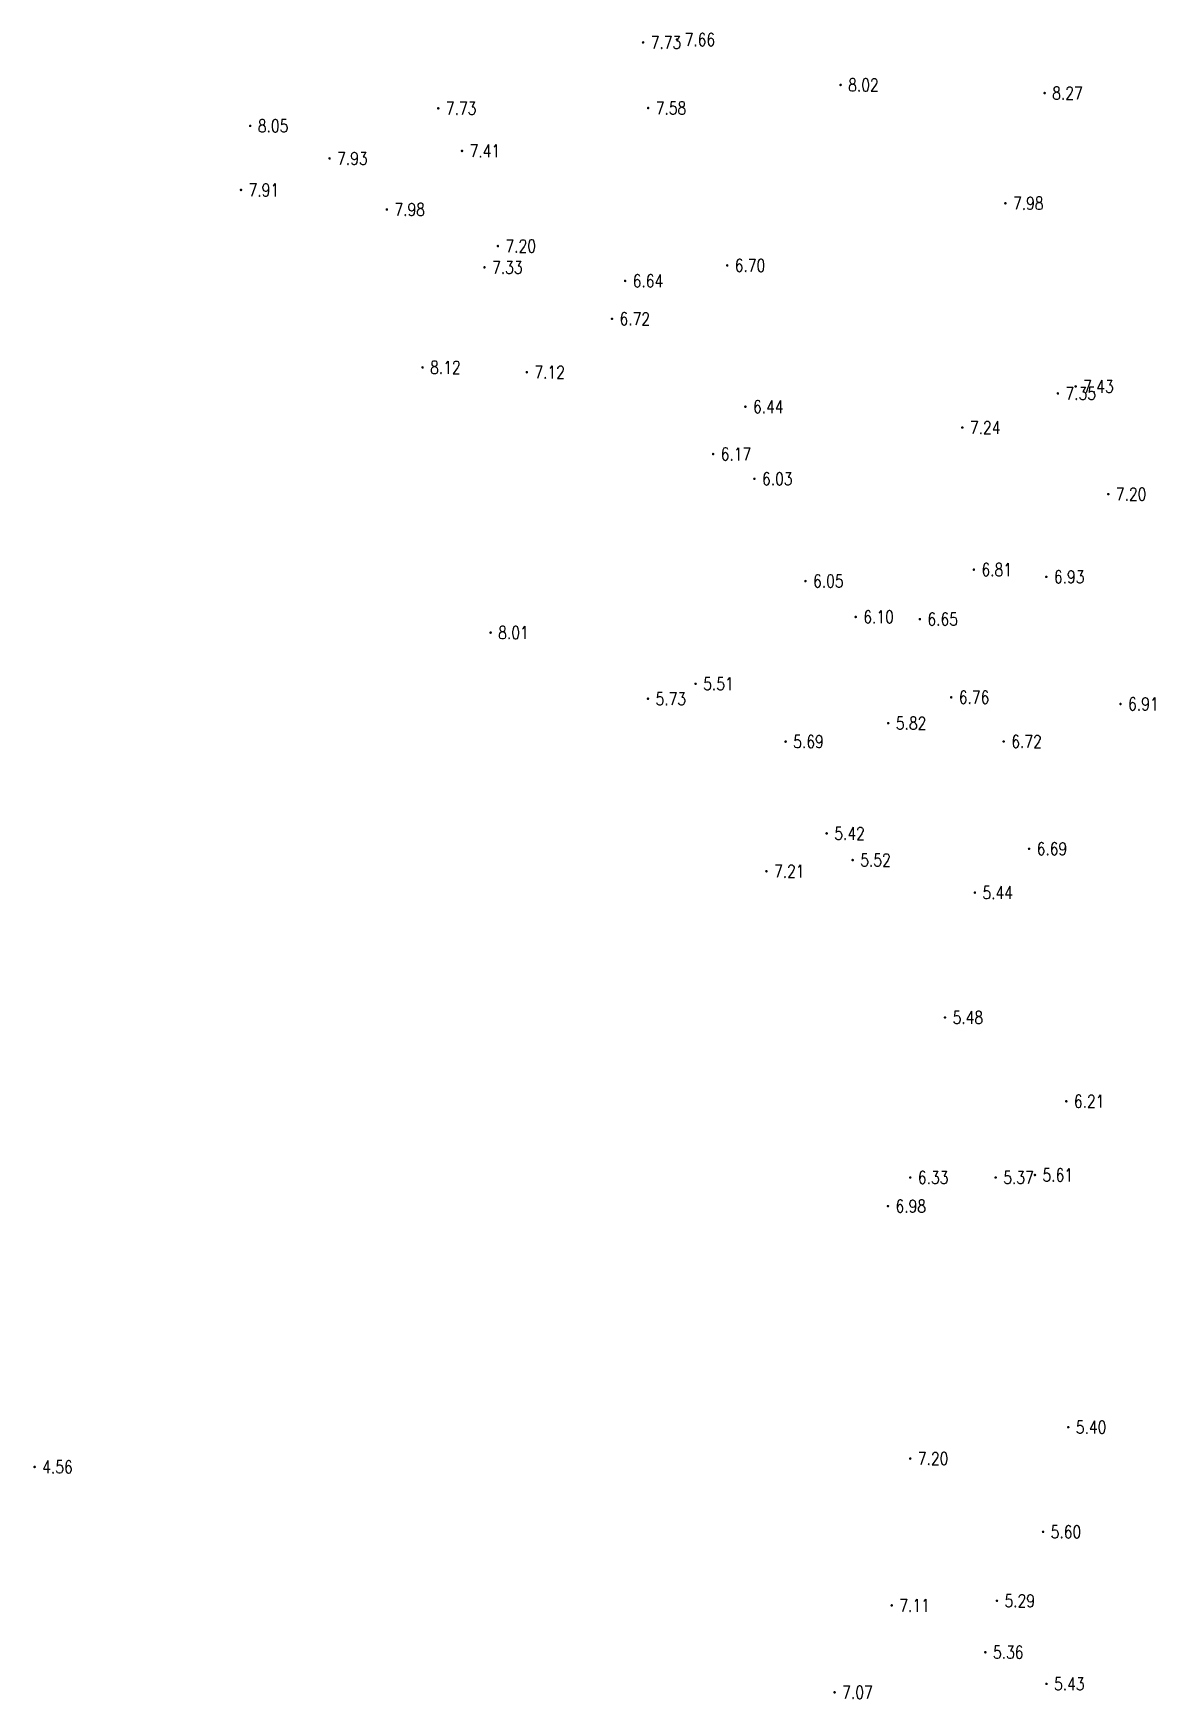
# Model space of a CAD drawing. Extents: x 476861 to 479475, y 2367369 to 2370541.
# Drawn here: x 477956.5 to 478044.8, y 2368228.2 to 2368359.3 of the extents above; entities that cross this region are included whole.
import ezdxf
from ezdxf.enums import TextEntityAlignment as Align

# ---------------------------------------------------------------- set-up
doc = ezdxf.new("R2010")
doc.units = 0
doc.header["$LTSCALE"] = 0.5
doc.layers.get('0').update_dxf_attribs({"linetype": 'CONTINUOUS'})
doc.layers.add('GCD', color=1, linetype='CONTINUOUS')
doc.styles.add('HZ', font='rs.shx', dxfattribs={"width": 0.8, "bigfont": 'hztxt.shx'})

# ---------------------------------------------------------------- blocks, each defined once
blk = doc.blocks.new('GC200')
at = {"linetype": 'Continuous', "const_width": 0.2, "flags": 128}
blk.add_lwpolyline([(-0.1, 0, 1), (0.1, 0, 1)], format="xyb", close=True, dxfattribs=at)

msp = doc.modelspace()

# ---------------------------------------------------------------- block references
at = {"layer": 'GCD', "linetype": 'Continuous'}
ref = msp.add_blockref('GC200', (478004.473, 2368358.612, 7.727), dxfattribs=dict(at, xscale=0.5, yscale=0.5, zscale=0.5))
ref.add_attrib('height', '7.73', dxfattribs={"linetype": 'Continuous', "height": 1, "style": 'HZ', "width": 0.8}).set_placement((478005.073, 2368358.612, 7.727), align=Align.MIDDLE_LEFT)
ref = msp.add_blockref('GC200', (478007.143, 2368358.829, 7.656), dxfattribs=dict(at, xscale=0.5, yscale=0.5, zscale=0.5))
ref.add_attrib('height', '7.66', dxfattribs={"linetype": 'Continuous', "height": 1, "style": 'HZ', "width": 0.8}).set_placement((478007.743, 2368358.829, 7.656), align=Align.MIDDLE_LEFT)
ref = msp.add_blockref('GC200', (478020.023, 2368355.262, 8.017), dxfattribs=dict(at, xscale=0.5, yscale=0.5, zscale=0.5))
ref.add_attrib('height', '8.02', dxfattribs={"linetype": 'Continuous', "height": 1, "style": 'HZ', "width": 0.8}).set_placement((478020.623, 2368355.262, 8.017), align=Align.MIDDLE_LEFT)
ref = msp.add_blockref('GC200', (478036.088, 2368354.621, 8.269), dxfattribs=dict(at, xscale=0.5, yscale=0.5, zscale=0.5))
ref.add_attrib('height', '8.27', dxfattribs={"linetype": 'Continuous', "height": 1, "style": 'HZ', "width": 0.8}).set_placement((478036.688, 2368354.621, 8.269), align=Align.MIDDLE_LEFT)
ref = msp.add_blockref('GC200', (477988.349, 2368353.419, 7.732), dxfattribs=dict(at, xscale=0.5, yscale=0.5, zscale=0.5))
ref.add_attrib('height', '7.73', dxfattribs={"linetype": 'Continuous', "height": 1, "style": 'HZ', "width": 0.8}).set_placement((477988.949, 2368353.419, 7.732), align=Align.MIDDLE_LEFT)
ref = msp.add_blockref('GC200', (478004.872, 2368353.442, 7.579), dxfattribs=dict(at, xscale=0.5, yscale=0.5, zscale=0.5))
ref.add_attrib('height', '7.58', dxfattribs={"linetype": 'Continuous', "height": 1, "style": 'HZ', "width": 0.8}).set_placement((478005.472, 2368353.442, 7.579), align=Align.MIDDLE_LEFT)
ref = msp.add_blockref('GC200', (477973.542, 2368352.037, 8.053), dxfattribs=dict(at, xscale=0.5, yscale=0.5, zscale=0.5))
ref.add_attrib('height', '8.05', dxfattribs={"linetype": 'Continuous', "height": 1, "style": 'HZ', "width": 0.8}).set_placement((477974.142, 2368352.037, 8.053), align=Align.MIDDLE_LEFT)
ref = msp.add_blockref('GC200', (477979.786, 2368349.475, 7.932), dxfattribs=dict(at, xscale=0.5, yscale=0.5, zscale=0.5))
ref.add_attrib('height', '7.93', dxfattribs={"linetype": 'Continuous', "height": 1, "style": 'HZ', "width": 0.8}).set_placement((477980.386, 2368349.475, 7.932), align=Align.MIDDLE_LEFT)
ref = msp.add_blockref('GC200', (477990.216, 2368350.065, 7.411), dxfattribs=dict(at, xscale=0.5, yscale=0.5, zscale=0.5))
ref.add_attrib('height', '7.41', dxfattribs={"linetype": 'Continuous', "height": 1, "style": 'HZ', "width": 0.8}).set_placement((477990.816, 2368350.065, 7.411), align=Align.MIDDLE_LEFT)
ref = msp.add_blockref('GC200', (477972.815, 2368346.988, 7.908), dxfattribs=dict(at, xscale=0.5, yscale=0.5, zscale=0.5))
ref.add_attrib('height', '7.91', dxfattribs={"linetype": 'Continuous', "height": 1, "style": 'HZ', "width": 0.8}).set_placement((477973.415, 2368346.988, 7.908), align=Align.MIDDLE_LEFT)
ref = msp.add_blockref('GC200', (477984.299, 2368345.451, 7.982), dxfattribs=dict(at, xscale=0.5, yscale=0.5, zscale=0.5))
ref.add_attrib('height', '7.98', dxfattribs={"linetype": 'Continuous', "height": 1, "style": 'HZ', "width": 0.8}).set_placement((477984.899, 2368345.451, 7.982), align=Align.MIDDLE_LEFT)
ref = msp.add_blockref('GC200', (478033, 2368345.941, 7.981), dxfattribs=dict(at, xscale=0.5, yscale=0.5, zscale=0.5))
ref.add_attrib('height', '7.98', dxfattribs={"linetype": 'Continuous', "height": 1, "style": 'HZ', "width": 0.8}).set_placement((478033.6, 2368345.941, 7.981), align=Align.MIDDLE_LEFT)
ref = msp.add_blockref('GC200', (477993.042, 2368342.571, 7.195), dxfattribs=dict(at, xscale=0.5, yscale=0.5, zscale=0.5))
ref.add_attrib('height', '7.20', dxfattribs={"linetype": 'Continuous', "height": 1, "style": 'HZ', "width": 0.8}).set_placement((477993.642, 2368342.571, 7.195), align=Align.MIDDLE_LEFT)
ref = msp.add_blockref('GC200', (477991.982, 2368340.894, 7.334), dxfattribs=dict(at, xscale=0.5, yscale=0.5, zscale=0.5))
ref.add_attrib('height', '7.33', dxfattribs={"linetype": 'Continuous', "height": 1, "style": 'HZ', "width": 0.8}).set_placement((477992.582, 2368340.894, 7.334), align=Align.MIDDLE_LEFT)
ref = msp.add_blockref('GC200', (478003.059, 2368339.827, 6.635), dxfattribs=dict(at, xscale=0.5, yscale=0.5, zscale=0.5))
ref.add_attrib('height', '6.64', dxfattribs={"linetype": 'Continuous', "height": 1, "style": 'HZ', "width": 0.8}).set_placement((478003.659, 2368339.827, 6.635), align=Align.MIDDLE_LEFT)
ref = msp.add_blockref('GC200', (478011.095, 2368341.047, 6.7), dxfattribs=dict(at, xscale=0.5, yscale=0.5, zscale=0.5))
ref.add_attrib('height', '6.70', dxfattribs={"linetype": 'Continuous', "height": 1, "style": 'HZ', "width": 0.8}).set_placement((478011.695, 2368341.047, 6.7), align=Align.MIDDLE_LEFT)
ref = msp.add_blockref('GC200', (478002.022, 2368336.84, 6.715), dxfattribs=dict(at, xscale=0.5, yscale=0.5, zscale=0.5))
ref.add_attrib('height', '6.72', dxfattribs={"linetype": 'Continuous', "height": 1, "style": 'HZ', "width": 0.8}).set_placement((478002.622, 2368336.84, 6.715), align=Align.MIDDLE_LEFT)
ref = msp.add_blockref('GC200', (477987.108, 2368333.014, 8.12), dxfattribs=dict(at, xscale=0.5, yscale=0.5, zscale=0.5))
ref.add_attrib('height', '8.12', dxfattribs={"linetype": 'Continuous', "height": 1, "style": 'HZ', "width": 0.8}).set_placement((477987.708, 2368333.014, 8.12), align=Align.MIDDLE_LEFT)
ref = msp.add_blockref('GC200', (477995.318, 2368332.633, 7.12), dxfattribs=dict(at, xscale=0.5, yscale=0.5, zscale=0.5))
ref.add_attrib('height', '7.12', dxfattribs={"linetype": 'Continuous', "height": 1, "style": 'HZ', "width": 0.8}).set_placement((477995.918, 2368332.633, 7.12), align=Align.MIDDLE_LEFT)
ref = msp.add_blockref('GC200', (478037.132, 2368330.965, 7.345), dxfattribs=dict(at, xscale=0.5, yscale=0.5, zscale=0.5))
ref.add_attrib('height', '7.35', dxfattribs={"linetype": 'Continuous', "height": 1, "style": 'HZ', "width": 0.8}).set_placement((478037.732, 2368330.965, 7.345), align=Align.MIDDLE_LEFT)
ref = msp.add_blockref('GC200', (478038.529, 2368331.516, 7.432), dxfattribs=dict(at, xscale=0.5, yscale=0.5, zscale=0.5))
ref.add_attrib('height', '7.43', dxfattribs={"linetype": 'Continuous', "height": 1, "style": 'HZ', "width": 0.8}).set_placement((478039.129, 2368331.516, 7.432), align=Align.MIDDLE_LEFT)
ref = msp.add_blockref('GC200', (478012.526, 2368329.916, 6.436), dxfattribs=dict(at, xscale=0.5, yscale=0.5, zscale=0.5))
ref.add_attrib('height', '6.44', dxfattribs={"linetype": 'Continuous', "height": 1, "style": 'HZ', "width": 0.8}).set_placement((478013.126, 2368329.916, 6.436), align=Align.MIDDLE_LEFT)
ref = msp.add_blockref('GC200', (478029.607, 2368328.275, 7.243), dxfattribs=dict(at, xscale=0.5, yscale=0.5, zscale=0.5))
ref.add_attrib('height', '7.24', dxfattribs={"linetype": 'Continuous', "height": 1, "style": 'HZ', "width": 0.8}).set_placement((478030.207, 2368328.275, 7.243), align=Align.MIDDLE_LEFT)
ref = msp.add_blockref('GC200', (478009.988, 2368326.189, 6.166), dxfattribs=dict(at, xscale=0.5, yscale=0.5, zscale=0.5))
ref.add_attrib('height', '6.17', dxfattribs={"linetype": 'Continuous', "height": 1, "style": 'HZ', "width": 0.8}).set_placement((478010.588, 2368326.189, 6.166), align=Align.MIDDLE_LEFT)
ref = msp.add_blockref('GC200', (478013.237, 2368324.239, 6.026), dxfattribs=dict(at, xscale=0.5, yscale=0.5, zscale=0.5))
ref.add_attrib('height', '6.03', dxfattribs={"linetype": 'Continuous', "height": 1, "style": 'HZ', "width": 0.8}).set_placement((478013.837, 2368324.239, 6.026), align=Align.MIDDLE_LEFT)
ref = msp.add_blockref('GC200', (478041.1, 2368323.033, 7.2), dxfattribs=dict(at, xscale=0.5, yscale=0.5, zscale=0.5))
ref.add_attrib('height', '7.20', dxfattribs={"linetype": 'Continuous', "height": 1, "style": 'HZ', "width": 0.8}).set_placement((478041.7, 2368323.033, 7.2), align=Align.MIDDLE_LEFT)
ref = msp.add_blockref('GC200', (478030.518, 2368317.084, 6.805), dxfattribs=dict(at, xscale=0.5, yscale=0.5, zscale=0.5))
ref.add_attrib('height', '6.81', dxfattribs={"linetype": 'Continuous', "height": 1, "style": 'HZ', "width": 0.8}).set_placement((478031.118, 2368317.084, 6.805), align=Align.MIDDLE_LEFT)
ref = msp.add_blockref('GC200', (478036.22, 2368316.514, 6.931), dxfattribs=dict(at, xscale=0.5, yscale=0.5, zscale=0.5))
ref.add_attrib('height', '6.93', dxfattribs={"linetype": 'Continuous', "height": 1, "style": 'HZ', "width": 0.8}).set_placement((478036.82, 2368316.514, 6.931), align=Align.MIDDLE_LEFT)
ref = msp.add_blockref('GC200', (478017.257, 2368316.185, 6.047), dxfattribs=dict(at, xscale=0.5, yscale=0.5, zscale=0.5))
ref.add_attrib('height', '6.05', dxfattribs={"linetype": 'Continuous', "height": 1, "style": 'HZ', "width": 0.8}).set_placement((478017.857, 2368316.185, 6.047), align=Align.MIDDLE_LEFT)
ref = msp.add_blockref('GC200', (478021.214, 2368313.361, 6.096), dxfattribs=dict(at, xscale=0.5, yscale=0.5, zscale=0.5))
ref.add_attrib('height', '6.10', dxfattribs={"linetype": 'Continuous', "height": 1, "style": 'HZ', "width": 0.8}).set_placement((478021.814, 2368313.361, 6.096), align=Align.MIDDLE_LEFT)
ref = msp.add_blockref('GC200', (478026.264, 2368313.184, 6.65), dxfattribs=dict(at, xscale=0.5, yscale=0.5, zscale=0.5))
ref.add_attrib('height', '6.65', dxfattribs={"linetype": 'Continuous', "height": 1, "style": 'HZ', "width": 0.8}).set_placement((478026.864, 2368313.184, 6.65), align=Align.MIDDLE_LEFT)
ref = msp.add_blockref('GC200', (477992.468, 2368312.126, 8.01), dxfattribs=dict(at, xscale=0.5, yscale=0.5, zscale=0.5))
ref.add_attrib('height', '8.01', dxfattribs={"linetype": 'Continuous', "height": 1, "style": 'HZ', "width": 0.8}).set_placement((477993.068, 2368312.126, 8.01), align=Align.MIDDLE_LEFT)
ref = msp.add_blockref('GC200', (478008.607, 2368308.094, 5.514), dxfattribs=dict(at, xscale=0.5, yscale=0.5, zscale=0.5))
ref.add_attrib('height', '5.51', dxfattribs={"linetype": 'Continuous', "height": 1, "style": 'HZ', "width": 0.8}).set_placement((478009.207, 2368308.094, 5.514), align=Align.MIDDLE_LEFT)
ref = msp.add_blockref('GC200', (478028.734, 2368307.028, 6.764), dxfattribs=dict(at, xscale=0.5, yscale=0.5, zscale=0.5))
ref.add_attrib('height', '6.76', dxfattribs={"linetype": 'Continuous', "height": 1, "style": 'HZ', "width": 0.8}).set_placement((478029.334, 2368307.028, 6.764), align=Align.MIDDLE_LEFT)
ref = msp.add_blockref('GC200', (478004.857, 2368306.916, 5.731), dxfattribs=dict(at, xscale=0.5, yscale=0.5, zscale=0.5))
ref.add_attrib('height', '5.73', dxfattribs={"linetype": 'Continuous', "height": 1, "style": 'HZ', "width": 0.8}).set_placement((478005.457, 2368306.916, 5.731), align=Align.MIDDLE_LEFT)
ref = msp.add_blockref('GC200', (478042.061, 2368306.503, 6.91), dxfattribs=dict(at, xscale=0.5, yscale=0.5, zscale=0.5))
ref.add_attrib('height', '6.91', dxfattribs={"linetype": 'Continuous', "height": 1, "style": 'HZ', "width": 0.8}).set_placement((478042.661, 2368306.503, 6.91), align=Align.MIDDLE_LEFT)
ref = msp.add_blockref('GC200', (478023.776, 2368304.993, 5.82), dxfattribs=dict(at, xscale=0.5, yscale=0.5, zscale=0.5))
ref.add_attrib('height', '5.82', dxfattribs={"linetype": 'Continuous', "height": 1, "style": 'HZ', "width": 0.8}).set_placement((478024.376, 2368304.993, 5.82), align=Align.MIDDLE_LEFT)
ref = msp.add_blockref('GC200', (478015.694, 2368303.538, 5.69), dxfattribs=dict(at, xscale=0.5, yscale=0.5, zscale=0.5))
ref.add_attrib('height', '5.69', dxfattribs={"linetype": 'Continuous', "height": 1, "style": 'HZ', "width": 0.8}).set_placement((478016.294, 2368303.538, 5.69), align=Align.MIDDLE_LEFT)
ref = msp.add_blockref('GC200', (478032.863, 2368303.548, 6.716), dxfattribs=dict(at, xscale=0.5, yscale=0.5, zscale=0.5))
ref.add_attrib('height', '6.72', dxfattribs={"linetype": 'Continuous', "height": 1, "style": 'HZ', "width": 0.8}).set_placement((478033.463, 2368303.548, 6.716), align=Align.MIDDLE_LEFT)
ref = msp.add_blockref('GC200', (478018.928, 2368296.309, 5.424), dxfattribs=dict(at, xscale=0.5, yscale=0.5, zscale=0.5))
ref.add_attrib('height', '5.42', dxfattribs={"linetype": 'Continuous', "height": 1, "style": 'HZ', "width": 0.8}).set_placement((478019.528, 2368296.309, 5.424), align=Align.MIDDLE_LEFT)
ref = msp.add_blockref('GC200', (478020.973, 2368294.212, 5.522), dxfattribs=dict(at, xscale=0.5, yscale=0.5, zscale=0.5))
ref.add_attrib('height', '5.52', dxfattribs={"linetype": 'Continuous', "height": 1, "style": 'HZ', "width": 0.8}).set_placement((478021.573, 2368294.212, 5.522), align=Align.MIDDLE_LEFT)
ref = msp.add_blockref('GC200', (478034.863, 2368295.099, 6.692), dxfattribs=dict(at, xscale=0.5, yscale=0.5, zscale=0.5))
ref.add_attrib('height', '6.69', dxfattribs={"linetype": 'Continuous', "height": 1, "style": 'HZ', "width": 0.8}).set_placement((478035.463, 2368295.099, 6.692), align=Align.MIDDLE_LEFT)
ref = msp.add_blockref('GC200', (478014.183, 2368293.328, 7.21), dxfattribs=dict(at, xscale=0.5, yscale=0.5, zscale=0.5))
ref.add_attrib('height', '7.21', dxfattribs={"linetype": 'Continuous', "height": 1, "style": 'HZ', "width": 0.8}).set_placement((478014.783, 2368293.328, 7.21), align=Align.MIDDLE_LEFT)
ref = msp.add_blockref('GC200', (478030.597, 2368291.646, 5.44), dxfattribs=dict(at, xscale=0.5, yscale=0.5, zscale=0.5))
ref.add_attrib('height', '5.44', dxfattribs={"linetype": 'Continuous', "height": 1, "style": 'HZ', "width": 0.8}).set_placement((478031.197, 2368291.646, 5.44), align=Align.MIDDLE_LEFT)
ref = msp.add_blockref('GC200', (478028.244, 2368281.812, 5.483), dxfattribs=dict(at, xscale=0.5, yscale=0.5, zscale=0.5))
ref.add_attrib('height', '5.48', dxfattribs={"linetype": 'Continuous', "height": 1, "style": 'HZ', "width": 0.8}).set_placement((478028.844, 2368281.812, 5.483), align=Align.MIDDLE_LEFT)
ref = msp.add_blockref('GC200', (478037.794, 2368275.209, 6.212), dxfattribs=dict(at, xscale=0.5, yscale=0.5, zscale=0.5))
ref.add_attrib('height', '6.21', dxfattribs={"linetype": 'Continuous', "height": 1, "style": 'HZ', "width": 0.8}).set_placement((478038.394, 2368275.209, 6.212), align=Align.MIDDLE_LEFT)
ref = msp.add_blockref('GC200', (478025.509, 2368269.205, 6.332), dxfattribs=dict(at, xscale=0.5, yscale=0.5, zscale=0.5))
ref.add_attrib('height', '6.33', dxfattribs={"linetype": 'Continuous', "height": 1, "style": 'HZ', "width": 0.8}).set_placement((478026.109, 2368269.205, 6.332), align=Align.MIDDLE_LEFT)
ref = msp.add_blockref('GC200', (478032.231, 2368269.203, 5.366), dxfattribs=dict(at, xscale=0.5, yscale=0.5, zscale=0.5))
ref.add_attrib('height', '5.37', dxfattribs={"linetype": 'Continuous', "height": 1, "style": 'HZ', "width": 0.8}).set_placement((478032.831, 2368269.203, 5.366), align=Align.MIDDLE_LEFT)
ref = msp.add_blockref('GC200', (478035.324, 2368269.405, 5.606), dxfattribs=dict(at, xscale=0.5, yscale=0.5, zscale=0.5))
ref.add_attrib('height', '5.61', dxfattribs={"linetype": 'Continuous', "height": 1, "style": 'HZ', "width": 0.8}).set_placement((478035.924, 2368269.405, 5.606), align=Align.MIDDLE_LEFT)
ref = msp.add_blockref('GC200', (478023.751, 2368266.952, 6.979), dxfattribs=dict(at, xscale=0.5, yscale=0.5, zscale=0.5))
ref.add_attrib('height', '6.98', dxfattribs={"linetype": 'Continuous', "height": 1, "style": 'HZ', "width": 0.8}).set_placement((478024.351, 2368266.952, 6.979), align=Align.MIDDLE_LEFT)
ref = msp.add_blockref('GC200', (478037.95, 2368249.54, 5.399), dxfattribs=dict(at, xscale=0.5, yscale=0.5, zscale=0.5))
ref.add_attrib('height', '5.40', dxfattribs={"linetype": 'Continuous', "height": 1, "style": 'HZ', "width": 0.8}).set_placement((478038.55, 2368249.54, 5.399), align=Align.MIDDLE_LEFT)
ref = msp.add_blockref('GC200', (478025.508, 2368247.068, 7.203), dxfattribs=dict(at, xscale=0.5, yscale=0.5, zscale=0.5))
ref.add_attrib('height', '7.20', dxfattribs={"linetype": 'Continuous', "height": 1, "style": 'HZ', "width": 0.8}).set_placement((478026.108, 2368247.068, 7.203), align=Align.MIDDLE_LEFT)
ref = msp.add_blockref('GC200', (477956.564, 2368246.408, 4.56), dxfattribs=dict(at, xscale=0.5, yscale=0.5, zscale=0.5))
ref.add_attrib('height', '4.56', dxfattribs={"linetype": 'Continuous', "height": 1, "style": 'HZ', "width": 0.8}).set_placement((477957.164, 2368246.408, 4.56), align=Align.MIDDLE_LEFT)
ref = msp.add_blockref('GC200', (478035.965, 2368241.299, 5.597), dxfattribs=dict(at, xscale=0.5, yscale=0.5, zscale=0.5))
ref.add_attrib('height', '5.60', dxfattribs={"linetype": 'Continuous', "height": 1, "style": 'HZ', "width": 0.8}).set_placement((478036.565, 2368241.299, 5.597), align=Align.MIDDLE_LEFT)
ref = msp.add_blockref('GC200', (478024.049, 2368235.503, 7.11), dxfattribs=dict(at, xscale=0.5, yscale=0.5, zscale=0.5))
ref.add_attrib('height', '7.11', dxfattribs={"linetype": 'Continuous', "height": 1, "style": 'HZ', "width": 0.8}).set_placement((478024.649, 2368235.503, 7.11), align=Align.MIDDLE_LEFT)
ref = msp.add_blockref('GC200', (478032.33, 2368235.867, 5.285), dxfattribs=dict(at, xscale=0.5, yscale=0.5, zscale=0.5))
ref.add_attrib('height', '5.29', dxfattribs={"linetype": 'Continuous', "height": 1, "style": 'HZ', "width": 0.8}).set_placement((478032.93, 2368235.867, 5.285), align=Align.MIDDLE_LEFT)
ref = msp.add_blockref('GC200', (478031.421, 2368231.812, 5.356), dxfattribs=dict(at, xscale=0.5, yscale=0.5, zscale=0.5))
ref.add_attrib('height', '5.36', dxfattribs={"linetype": 'Continuous', "height": 1, "style": 'HZ', "width": 0.8}).set_placement((478032.021, 2368231.812, 5.356), align=Align.MIDDLE_LEFT)
ref = msp.add_blockref('GC200', (478019.552, 2368228.656, 7.067), dxfattribs=dict(at, xscale=0.5, yscale=0.5, zscale=0.5))
ref.add_attrib('height', '7.07', dxfattribs={"linetype": 'Continuous', "height": 1, "style": 'HZ', "width": 0.8}).set_placement((478020.152, 2368228.656, 7.067), align=Align.MIDDLE_LEFT)
ref = msp.add_blockref('GC200', (478036.232, 2368229.322, 5.434), dxfattribs=dict(at, xscale=0.5, yscale=0.5, zscale=0.5))
ref.add_attrib('height', '5.43', dxfattribs={"linetype": 'Continuous', "height": 1, "style": 'HZ', "width": 0.8}).set_placement((478036.832, 2368229.322, 5.434), align=Align.MIDDLE_LEFT)

doc.saveas('drawing.dxf')
